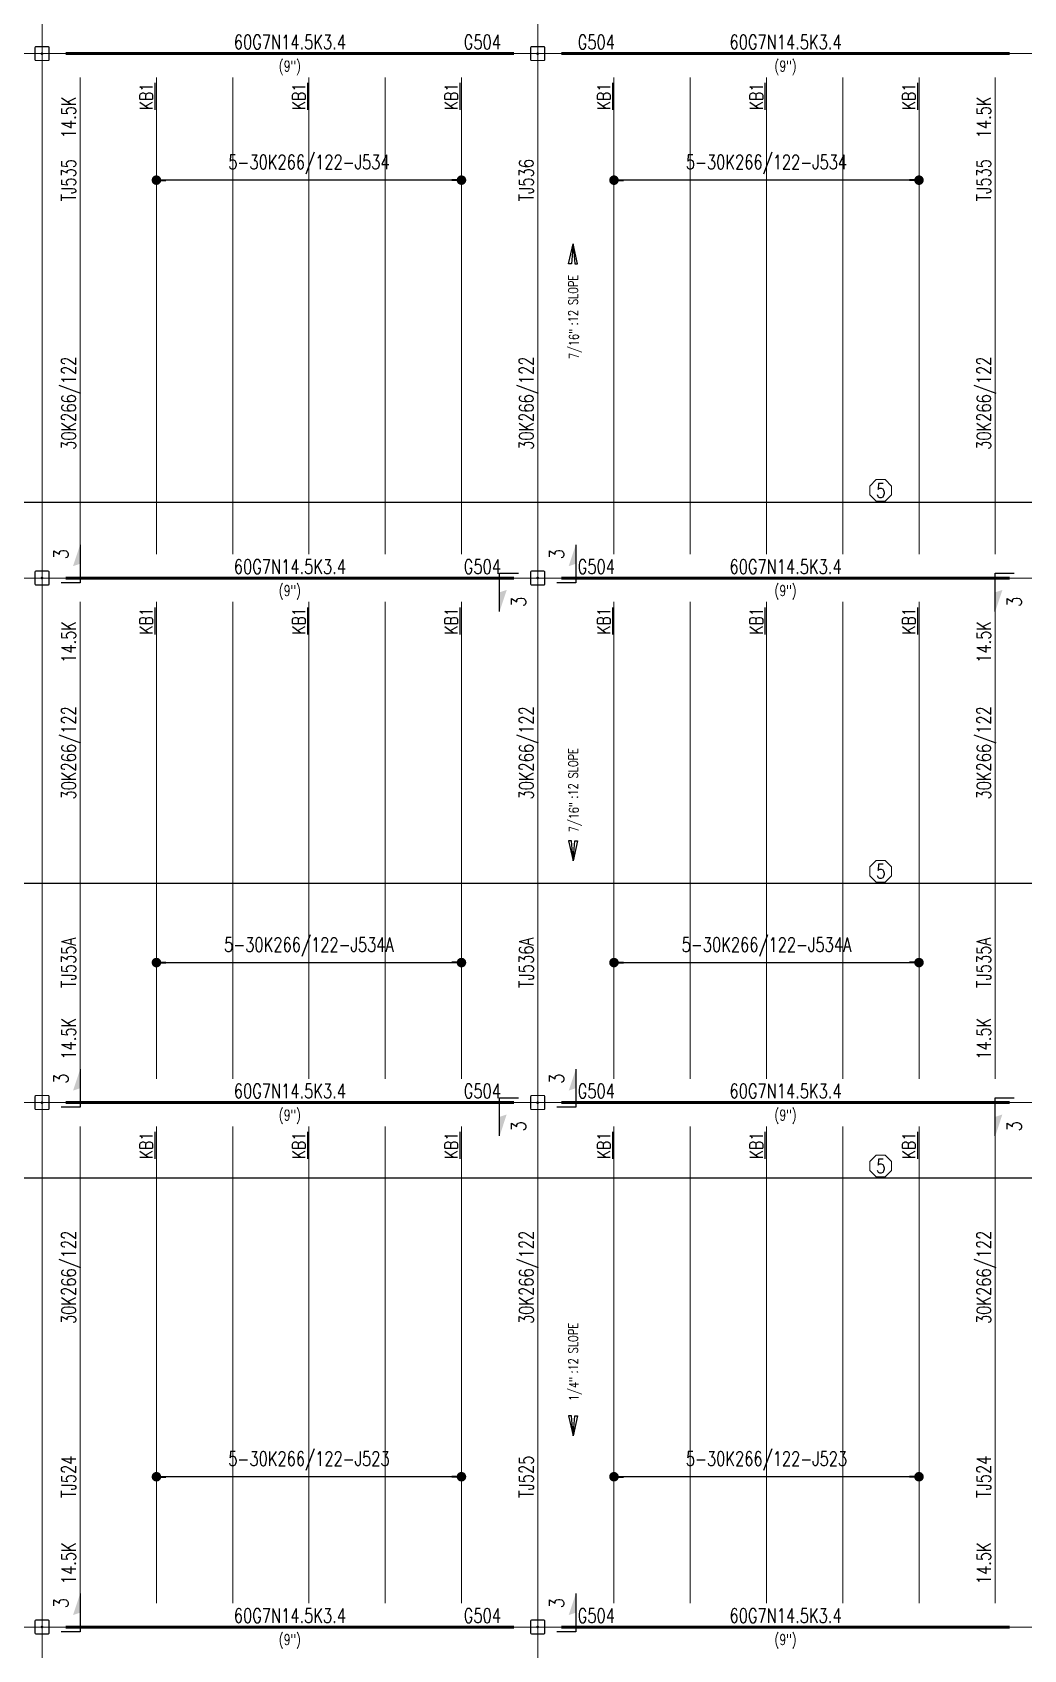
# Model space of a CAD drawing. Extents: x -14553 to 17595, y -13361 to 12610.
# Drawn here: x 1092 to 2340, y -4048 to -2013 of the extents above; entities that cross this region are included whole.
import ezdxf
from ezdxf.enums import TextEntityAlignment as Align

# ---------------------------------------------------------------- set-up
doc = ezdxf.new("R2010")
doc.units = 0
doc.header["$LTSCALE"] = 0.5
doc.header["$MEASUREMENT"] = 0
doc.linetypes.add('CENTER', pattern=[2, 1.25, -0.25, 0.25, -0.25])
doc.layers.get('0').update_dxf_attribs({"linetype": 'CONTINUOUS'})
doc.layers.get('DEFPOINTS').update_dxf_attribs({"linetype": 'CONTINUOUS'})
for name, color, linetype in [('BRIDGING-KB', 140, 'CONTINUOUS'), ('Girder-Widths', 54, 'CONTINUOUS'), ('Section-Cuts', 2, 'CONTINUOUS')]:
    doc.layers.add(name, color=color, linetype=linetype)
for name, color, linetype, lineweight in [('Columns', 41, 'CONTINUOUS', 40), ('Girder-Marks', 50, 'CONTINUOUS', 35), ('Girders', 4, 'CONTINUOUS', 50), ('Grid-Lines', 251, 'CENTER', 5), ('Joist-Dims', 11, 'CONTINUOUS', 20), ('Joist-Loads', 50, 'CONTINUOUS', 18), ('Joist-Marks', 50, 'CONTINUOUS', 35), ('Joists', 1, 'CONTINUOUS', 15)]:
    doc.layers.add(name, color=color, linetype=linetype, lineweight=lineweight)
doc.styles.add('NORMAL', font='simplex.shx', dxfattribs={"width": 0.75})
doc.styles.add('SECTION-ARROWS', font='simplex.shx', dxfattribs={"width": 0.75})
doc.styles.get("Standard").update_dxf_attribs({"font": 'SIMPLEX.SHX', "width": 0.75})
doc.dimstyles.new('NMBS T192', dxfattribs={"dimscale": 192, "dimtxt": 0.09375, "dimasz": 0.0625, "dimexe": 0.0625, "dimexo": 0.125, "dimgap": 0.03125, "dimtad": 1, "dimdec": 4, "dimrnd": 0.0625, "dimzin": 3, "dimdsep": 46, "dimlunit": 4, "dimtxsty": 'Standard', "dimblk1": 'OBLIQUE', "dimblk2": 'OBLIQUE', "dimsah": 1, "dimcen": -0.125, "dimclrt": 2, "dimadec": 0, "dimazin": 0, "dimtfac": 0.625, "dimtdec": 4, "dimtmove": 0, "dimatfit": 2, "dimfxl": 0.0625, "dimtvp": 0.7, "dimtolj": 1, "dimtzin": 3, "dimarcsym": 0})
doc.dimstyles.new('NMBS T192 Dots', dxfattribs={"dimscale": 192, "dimtxt": 0.09375, "dimasz": 0.0625, "dimexe": 0.0625, "dimexo": 0.125, "dimgap": 0.03125, "dimtad": 1, "dimdec": 4, "dimrnd": 0.0625, "dimzin": 3, "dimdsep": 46, "dimlunit": 4, "dimtxsty": 'Standard', "dimblk": 'DOT', "dimcen": -0.125, "dimse1": 1, "dimse2": 1, "dimclrd": 4, "dimclrt": 50, "dimadec": 0, "dimazin": 0, "dimtfac": 0.625, "dimtdec": 4, "dimtmove": 0, "dimatfit": 2, "dimldrblk": 'OBLIQUE', "dimfxl": 0.0625, "dimtvp": 0.7, "dimtolj": 1, "dimtzin": 3, "dimarcsym": 0})

# ---------------------------------------------------------------- blocks, each defined once
blk = doc.blocks.new('Tube')
at = {"lineweight": 15}
for p, q in [((-0.031, 0), (0.031, 0)), ((0, -0.031), (0, 0.031))]:
    blk.add_line(p, q, dxfattribs=at)
at = {"color": 0, "linetype": 'ByBlock', "const_width": 0.0104}
blk.add_lwpolyline([(-0.053, 0.061), (0.053, 0.061, -0.414214), (0.061, 0.053), (0.061, -0.053, -0.414214), (0.053, -0.061), (-0.053, -0.061, -0.414214), (-0.061, -0.053), (-0.061, 0.053, -0.414214)], format="xyb", close=True, dxfattribs=at)
blk.add_point((0, 0))
blk = doc.blocks.new('_DOT')
at = {"color": 0, "linetype": 'ByBlock'}
blk.add_line((-0.5, 0), (-1, 0), dxfattribs=at)
at = {"color": 0, "linetype": 'ByBlock', "const_width": 0.5}
blk.add_lwpolyline([(-0.25, 0, 1), (0.25, 0, 1)], format="xyb", close=True, dxfattribs=at)
blk = doc.blocks.new('*D102')
at = {"layer": 'DEFPOINTS', "color": 0, "transparency": 16777216}
for p in [(96, -2604.9), (96, -2644), (4224, -2644)]:
    blk.add_point(p, dxfattribs=at)
at = {"layer": 'Joist-Dims', "color": 0, "lineweight": -2, "transparency": 16777216}
for p, q in [((96, -2620), (96, -2592.9)), ((4212, -2604.9), (108, -2604.9)), ((4224, -2620), (4224, -2592.9))]:
    blk.add_line(p, q, dxfattribs=at)
at = {"layer": 'Joist-Dims', "color": 0, "lineweight": -2, "transparency": 16777216, "xscale": 12, "yscale": 12, "zscale": 12, "rotation": 180}
blk.add_blockref('_DOT', (96, -2604.9), dxfattribs=at)
at = {"layer": 'Joist-Dims', "color": 0, "lineweight": -2, "transparency": 16777216, "xscale": 12, "yscale": 12, "zscale": 12}
blk.add_blockref('_DOT', (4224, -2604.9), dxfattribs=at)
at = {"layer": 'Joist-Dims', "color": 2, "transparency": 16777216, "insert": (2160, -2589.9), "char_height": 18, "attachment_point": 5}
blk.add_mtext('\\A1;5', dxfattribs=at)
blk = doc.blocks.new('DOT')
at = {"color": 0, "linetype": 'ByBlock'}
blk.add_line((-0.5, 0), (-1, 0), dxfattribs=at)
at = {"color": 0, "linetype": 'ByBlock', "const_width": 0.5}
blk.add_lwpolyline([(-0.25, 0, 1), (0.25, 0, 1)], format="xyb", close=True, dxfattribs=at)
blk = doc.blocks.new('*D109')
at = {"layer": 'DEFPOINTS', "color": 0, "transparency": 16777216}
for p in [(96, -3416), (4224, -3416), (96, -3455.1)]:
    blk.add_point(p, dxfattribs=at)
at = {"layer": 'Joist-Dims', "color": 0, "lineweight": -2, "transparency": 16777216}
for p, q in [((96, -3440), (96, -3467.1)), ((4212, -3455.1), (108, -3455.1)), ((4224, -3440), (4224, -3467.1))]:
    blk.add_line(p, q, dxfattribs=at)
at = {"layer": 'Joist-Dims', "color": 0, "lineweight": -2, "transparency": 16777216, "xscale": 12, "yscale": 12, "zscale": 12, "rotation": 180}
blk.add_blockref('_DOT', (96, -3455.1), dxfattribs=at)
at = {"layer": 'Joist-Dims', "color": 0, "lineweight": -2, "transparency": 16777216, "xscale": 12, "yscale": 12, "zscale": 12}
blk.add_blockref('_DOT', (4224, -3455.1), dxfattribs=at)
at = {"layer": 'Joist-Dims', "color": 2, "transparency": 16777216, "insert": (2160, -3440.1), "char_height": 18, "attachment_point": 5}
blk.add_mtext('\\A1;5', dxfattribs=at)
blk = doc.blocks.new('*D110')
at = {"layer": 'DEFPOINTS', "color": 0, "transparency": 16777216}
for p in [(96, -3045.1), (4224, -3045.1), (96, -3084.2)]:
    blk.add_point(p, dxfattribs=at)
at = {"layer": 'Joist-Dims', "color": 0, "lineweight": -2, "transparency": 16777216}
for p, q in [((96, -3069.1), (96, -3096.2)), ((4224, -3069.1), (4224, -3096.2)), ((4212, -3084.2), (108, -3084.2))]:
    blk.add_line(p, q, dxfattribs=at)
at = {"layer": 'Joist-Dims', "color": 0, "lineweight": -2, "transparency": 16777216, "xscale": 12, "yscale": 12, "zscale": 12, "rotation": 180}
blk.add_blockref('_DOT', (96, -3084.2), dxfattribs=at)
at = {"layer": 'Joist-Dims', "color": 0, "lineweight": -2, "transparency": 16777216, "xscale": 12, "yscale": 12, "zscale": 12}
blk.add_blockref('_DOT', (4224, -3084.2), dxfattribs=at)
at = {"layer": 'Joist-Dims', "color": 2, "transparency": 16777216, "insert": (2160, -3069.2), "char_height": 18, "attachment_point": 5}
blk.add_mtext('\\A1;5', dxfattribs=at)
blk = doc.blocks.new('*D375')
at = {"layer": 'DEFPOINTS', "color": 0, "transparency": 16777216}
for p in [(1824, -2199.3), (1824, -2199.3), (2208, -2199.3)]:
    blk.add_point(p, dxfattribs=at)
at = {"layer": 'Joist-Marks', "color": 4, "lineweight": -2, "transparency": 16777216}
blk.add_line((2196, -2199.3), (1836, -2199.3), dxfattribs=at)
at = {"layer": 'Joist-Marks', "color": 4, "lineweight": -2, "transparency": 16777216, "xscale": 12, "yscale": 12, "zscale": 12, "rotation": 180}
blk.add_blockref('_DOT', (1824, -2199.3), dxfattribs=at)
at = {"layer": 'Joist-Marks', "color": 4, "lineweight": -2, "transparency": 16777216, "xscale": 12, "yscale": 12, "zscale": 12}
blk.add_blockref('_DOT', (2208, -2199.3), dxfattribs=at)
at = {"layer": 'Joist-Marks', "color": 50, "transparency": 16777216, "insert": (2016, -2179.6), "char_height": 18, "attachment_point": 5}
blk.add_mtext('\\A1;5-30K266/122-J534', dxfattribs=at)
blk = doc.blocks.new('_OBLIQUE')
at = {"color": 0, "linetype": 'ByBlock'}
blk.add_line((-0.5, -0.5), (0.5, 0.5), dxfattribs=at)
blk = doc.blocks.new('*D376')
at = {"layer": 'DEFPOINTS', "color": 0, "transparency": 16777216}
for p in [(1248, -2199.3), (1248, -2199.3), (1632, -2199.3)]:
    blk.add_point(p, dxfattribs=at)
at = {"layer": 'Joist-Marks', "color": 4, "lineweight": -2, "transparency": 16777216}
blk.add_line((1620, -2199.3), (1260, -2199.3), dxfattribs=at)
at = {"layer": 'Joist-Marks', "color": 4, "lineweight": -2, "transparency": 16777216, "xscale": 12, "yscale": 12, "zscale": 12, "rotation": 180}
blk.add_blockref('_DOT', (1248, -2199.3), dxfattribs=at)
at = {"layer": 'Joist-Marks', "color": 4, "lineweight": -2, "transparency": 16777216, "xscale": 12, "yscale": 12, "zscale": 12}
blk.add_blockref('_DOT', (1632, -2199.3), dxfattribs=at)
at = {"layer": 'Joist-Marks', "color": 50, "transparency": 16777216, "insert": (1440, -2179.6), "char_height": 18, "attachment_point": 5}
blk.add_mtext('\\A1;5-30K266/122-J534', dxfattribs=at)
blk = doc.blocks.new('*D379')
at = {"layer": 'DEFPOINTS', "color": 0, "transparency": 16777216}
for p in [(1248, -3183.9), (1632, -3183.9), (1632, -3183.9)]:
    blk.add_point(p, dxfattribs=at)
at = {"layer": 'Joist-Marks', "color": 4, "lineweight": -2, "transparency": 16777216}
blk.add_line((1260, -3183.9), (1620, -3183.9), dxfattribs=at)
at = {"layer": 'Joist-Marks', "color": 4, "lineweight": -2, "transparency": 16777216, "xscale": 12, "yscale": 12, "zscale": 12, "rotation": 180}
blk.add_blockref('_DOT', (1248, -3183.9), dxfattribs=at)
at = {"layer": 'Joist-Marks', "color": 4, "lineweight": -2, "transparency": 16777216, "xscale": 12, "yscale": 12, "zscale": 12}
blk.add_blockref('_DOT', (1632, -3183.9), dxfattribs=at)
at = {"layer": 'Joist-Marks', "color": 50, "transparency": 16777216, "insert": (1440, -3164.2), "char_height": 18, "attachment_point": 5}
blk.add_mtext('\\A1;5-30K266/122-J534A', dxfattribs=at)
blk = doc.blocks.new('*D380')
at = {"layer": 'DEFPOINTS', "color": 0, "transparency": 16777216}
for p in [(1824, -3183.9), (2208, -3183.9), (2208, -3183.9)]:
    blk.add_point(p, dxfattribs=at)
at = {"layer": 'Joist-Marks', "color": 4, "lineweight": -2, "transparency": 16777216}
blk.add_line((1836, -3183.9), (2196, -3183.9), dxfattribs=at)
at = {"layer": 'Joist-Marks', "color": 4, "lineweight": -2, "transparency": 16777216, "xscale": 12, "yscale": 12, "zscale": 12, "rotation": 180}
blk.add_blockref('_DOT', (1824, -3183.9), dxfattribs=at)
at = {"layer": 'Joist-Marks', "color": 4, "lineweight": -2, "transparency": 16777216, "xscale": 12, "yscale": 12, "zscale": 12}
blk.add_blockref('_DOT', (2208, -3183.9), dxfattribs=at)
at = {"layer": 'Joist-Marks', "color": 50, "transparency": 16777216, "insert": (2016, -3164.2), "char_height": 18, "attachment_point": 5}
blk.add_mtext('\\A1;5-30K266/122-J534A', dxfattribs=at)
blk = doc.blocks.new('*D395')
at = {"layer": 'DEFPOINTS', "color": 0, "transparency": 16777216}
for p in [(1824, -3830.9), (1824, -3830.9), (2208, -3830.9)]:
    blk.add_point(p, dxfattribs=at)
at = {"layer": 'Joist-Marks', "color": 4, "lineweight": -2, "transparency": 16777216}
blk.add_line((2196, -3830.9), (1836, -3830.9), dxfattribs=at)
at = {"layer": 'Joist-Marks', "color": 4, "lineweight": -2, "transparency": 16777216, "xscale": 12, "yscale": 12, "zscale": 12, "rotation": 180}
blk.add_blockref('_DOT', (1824, -3830.9), dxfattribs=at)
at = {"layer": 'Joist-Marks', "color": 4, "lineweight": -2, "transparency": 16777216, "xscale": 12, "yscale": 12, "zscale": 12}
blk.add_blockref('_DOT', (2208, -3830.9), dxfattribs=at)
at = {"layer": 'Joist-Marks', "color": 50, "transparency": 16777216, "insert": (2016, -3811.2), "char_height": 18, "attachment_point": 5}
blk.add_mtext('\\A1;5-30K266/122-J523', dxfattribs=at)
blk = doc.blocks.new('*D396')
at = {"layer": 'DEFPOINTS', "color": 0, "transparency": 16777216}
for p in [(1248, -3830.9), (1248, -3830.9), (1632, -3830.9)]:
    blk.add_point(p, dxfattribs=at)
at = {"layer": 'Joist-Marks', "color": 4, "lineweight": -2, "transparency": 16777216}
blk.add_line((1620, -3830.9), (1260, -3830.9), dxfattribs=at)
at = {"layer": 'Joist-Marks', "color": 4, "lineweight": -2, "transparency": 16777216, "xscale": 12, "yscale": 12, "zscale": 12, "rotation": 180}
blk.add_blockref('_DOT', (1248, -3830.9), dxfattribs=at)
at = {"layer": 'Joist-Marks', "color": 4, "lineweight": -2, "transparency": 16777216, "xscale": 12, "yscale": 12, "zscale": 12}
blk.add_blockref('_DOT', (1632, -3830.9), dxfattribs=at)
at = {"layer": 'Joist-Marks', "color": 50, "transparency": 16777216, "insert": (1440, -3811.2), "char_height": 18, "attachment_point": 5}
blk.add_mtext('\\A1;5-30K266/122-J523', dxfattribs=at)
blk = doc.blocks.new('JDS_SectArrow')
at = {"layer": 'Section-Cuts'}
for p, q in [((0.25, 0.21875), (0.25, -0.03125)), ((0.25, -0.03125), (0.125, -0.03125))]:
    blk.add_line(p, q, dxfattribs=at)
blk.add_solid([(0.203125, 0.078125), (0.25, 0.21875), (0.25, 0.09375), (0.25, 0.21875)], dxfattribs=at)
at = {"layer": 'Section-Cuts', "color": 140, "lineweight": 30, "style": 'SECTION-ARROWS', "width": 0.875, "flags": 8}
blk.add_attdef('SECT', text='', height=0.09375, rotation=90, dxfattribs=at).set_placement((0.125, 0.15625), align=Align.MIDDLE_CENTER)
blk = doc.blocks.new('*U436')
blk.add_lwpolyline([(0, 0), (-0.022, -0.262), (-0.058, -0.262), (0, 0), (0.025, -0.262), (0.058, -0.262), (0, 0)])
at = {"width": 0.75}
blk.add_text(':12 SLOPE', height=0.125, rotation=90, dxfattribs=at).set_placement((0.064, -1.07))
blk.add_attdef('3', text='', height=0.125, rotation=90, dxfattribs=at).set_placement((-0.051, -1.117), align=Align.TOP_RIGHT)

msp = doc.modelspace()

# ---------------------------------------------------------------- linework, layer by layer
for points in [[(1772.45247, -3055.89395), (1770.32438, -3030.72816), (1766.88586, -3030.72816), (1772.45247, -3055.89395), (1774.89473, -3030.72816), (1778.06322, -3030.72816), (1772.45247, -3055.89395)], [(1772.45247, -3779.25451), (1770.32438, -3754.08873), (1766.88586, -3754.08873), (1772.45247, -3779.25451), (1774.89473, -3754.08873), (1778.06322, -3754.08873), (1772.45247, -3779.25451)]]:
    msp.add_lwpolyline(points)
at = {"layer": 'Girders'}
for p, q in [((1698, -2040), (1134, -2040)), ((1758, -2040), (2322, -2040)), ((1698, -2700), (1134, -2700)), ((1758, -2700), (2322, -2700)), ((1698, -3360), (1134, -3360)), ((1758, -3360), (2322, -3360)), ((1698, -4020), (1134, -4020)), ((1758, -4020), (2322, -4020))]:
    msp.add_line(p, q, dxfattribs=at)
at = {"layer": 'Grid-Lines'}
for p, q in [((1104, 60), (1104, -5460)), ((1728, 60), (1728, -5460)), ((-60, -2040), (8508, -2040)), ((-60, -2700), (8508, -2700)), ((-60, -3360), (8508, -3360)), ((-60, -4020), (8508, -4020))]:
    msp.add_line(p, q, dxfattribs=at)
at = {"layer": 'Joist-Dims'}
for points in [[(2146.05006, -2584.17435), (2154.02688, -2576.19753), (2165.30781, -2576.19753), (2173.28463, -2584.17435), (2173.28463, -2595.45529), (2165.30781, -2603.43211), (2154.02688, -2603.43211), (2146.05006, -2595.45529)], [(2146.05006, -3063.51167), (2154.02688, -3055.53484), (2165.30781, -3055.53484), (2173.28463, -3063.51167), (2173.28463, -3074.7926), (2165.30781, -3082.76942), (2154.02688, -3082.76942), (2146.05006, -3074.7926)], [(2146.05006, -3434.41251), (2154.02688, -3426.43569), (2165.30781, -3426.43569), (2173.28463, -3434.41251), (2173.28463, -3445.69345), (2165.30781, -3453.67027), (2154.02688, -3453.67027), (2146.05006, -3445.69345)]]:
    msp.add_lwpolyline(points, close=True, dxfattribs=at)
at = {"layer": 'Joists', "color": 6}
for p, q in [((1152, -2070), (1152, -2670)), ((2304, -2070), (2304, -2670)), ((1152, -3330), (1152, -2730)), ((2304, -3330), (2304, -2730)), ((1152, -3990), (1152, -3390)), ((2304, -3990), (2304, -3390))]:
    msp.add_line(p, q, dxfattribs=at)
at = {"layer": 'Joists'}
for p, q in [((1248, -2070), (1248, -2670)), ((1344, -2070), (1344, -2670)), ((1440, -2070), (1440, -2670)), ((1536, -2070), (1536, -2670)), ((1632, -2070), (1632, -2670)), ((1728, -2070), (1728, -2670)), ((1824, -2070), (1824, -2670)), ((1920, -2070), (1920, -2670)), ((2016, -2070), (2016, -2670)), ((2112, -2070), (2112, -2670)), ((2208, -2070), (2208, -2670)), ((1248, -3330), (1248, -2730)), ((1344, -3330), (1344, -2730)), ((1440, -3330), (1440, -2730)), ((1536, -3330), (1536, -2730)), ((1632, -3330), (1632, -2730)), ((1728, -3330), (1728, -2730)), ((1824, -3330), (1824, -2730)), ((1920, -3330), (1920, -2730)), ((2016, -3330), (2016, -2730)), ((2112, -3330), (2112, -2730)), ((2208, -3330), (2208, -2730)), ((1248, -3990), (1248, -3390)), ((1344, -3990), (1344, -3390)), ((1440, -3990), (1440, -3390)), ((1536, -3990), (1536, -3390)), ((1632, -3990), (1632, -3390)), ((1728, -3990), (1728, -3390)), ((1824, -3990), (1824, -3390)), ((1920, -3990), (1920, -3390)), ((2016, -3990), (2016, -3390)), ((2112, -3990), (2112, -3390)), ((2208, -3990), (2208, -3390))]:
    msp.add_line(p, q, dxfattribs=at)

# ---------------------------------------------------------------- block references
at = {"xscale": 96, "yscale": 96, "zscale": 96}
msp.add_blockref('*U436', (1772.45247, -2279.35059), dxfattribs=at).add_auto_attribs({'3': '7/16"'})
at = {"layer": 'Columns', "xscale": 144, "yscale": 144}
for p in [(1104, -2040), (1728, -2040), (1104, -2700), (1728, -2700), (1104, -3360), (1728, -3360), (1104, -4020), (1728, -4020)]:
    msp.add_blockref('Tube', p, dxfattribs=at)
at = {"layer": 'Section-Cuts'}
ref = msp.add_blockref('JDS_SectArrow', (1104, -2700), dxfattribs=dict(at, xscale=192, yscale=192))
ref.add_attrib('SECT', '3', dxfattribs={"color": 140, "lineweight": 30, "height": 18, "rotation": 90, "style": 'SECTION-ARROWS', "width": 0.875}).set_placement((1128, -2670), align=Align.MIDDLE_CENTER)
ref = msp.add_blockref('JDS_SectArrow', (1728, -2700), dxfattribs=dict(at, xscale=192, yscale=192))
ref.add_attrib('SECT', '3', dxfattribs={"color": 140, "lineweight": 30, "height": 18, "rotation": 90, "style": 'SECTION-ARROWS', "width": 0.875}).set_placement((1752, -2670), align=Align.MIDDLE_CENTER)
ref = msp.add_blockref('JDS_SectArrow', (1728, -2700), dxfattribs=dict(at, xscale=192, yscale=192, rotation=179.9999999999998))
ref.add_attrib('SECT', '3', dxfattribs={"color": 140, "lineweight": 30, "height": 18, "rotation": 90, "style": 'SECTION-ARROWS', "width": 0.875}).set_placement((1704, -2730), align=Align.MIDDLE_CENTER)
ref = msp.add_blockref('JDS_SectArrow', (2352, -2700), dxfattribs=dict(at, xscale=192, yscale=192, rotation=179.9999999999998))
ref.add_attrib('SECT', '3', dxfattribs={"color": 140, "lineweight": 30, "height": 18, "rotation": 90, "style": 'SECTION-ARROWS', "width": 0.875}).set_placement((2328, -2730), align=Align.MIDDLE_CENTER)
ref = msp.add_blockref('JDS_SectArrow', (1104, -3360), dxfattribs=dict(at, xscale=192, yscale=192))
ref.add_attrib('SECT', '3', dxfattribs={"color": 140, "lineweight": 30, "height": 18, "rotation": 90, "style": 'SECTION-ARROWS', "width": 0.875}).set_placement((1128, -3330), align=Align.MIDDLE_CENTER)
ref = msp.add_blockref('JDS_SectArrow', (1728, -3360), dxfattribs=dict(at, xscale=192, yscale=192))
ref.add_attrib('SECT', '3', dxfattribs={"color": 140, "lineweight": 30, "height": 18, "rotation": 90, "style": 'SECTION-ARROWS', "width": 0.875}).set_placement((1752, -3330), align=Align.MIDDLE_CENTER)
ref = msp.add_blockref('JDS_SectArrow', (1728, -3360), dxfattribs=dict(at, xscale=192, yscale=192, rotation=179.9999999999998))
ref.add_attrib('SECT', '3', dxfattribs={"color": 140, "lineweight": 30, "height": 18, "rotation": 90, "style": 'SECTION-ARROWS', "width": 0.875}).set_placement((1704, -3390), align=Align.MIDDLE_CENTER)
ref = msp.add_blockref('JDS_SectArrow', (2352, -3360), dxfattribs=dict(at, xscale=192, yscale=192, rotation=179.9999999999998))
ref.add_attrib('SECT', '3', dxfattribs={"color": 140, "lineweight": 30, "height": 18, "rotation": 90, "style": 'SECTION-ARROWS', "width": 0.875}).set_placement((2328, -3390), align=Align.MIDDLE_CENTER)
ref = msp.add_blockref('JDS_SectArrow', (1104, -4020), dxfattribs=dict(at, xscale=192, yscale=192))
ref.add_attrib('SECT', '3', dxfattribs={"color": 140, "lineweight": 30, "height": 18, "rotation": 90, "style": 'SECTION-ARROWS', "width": 0.875}).set_placement((1128, -3990), align=Align.MIDDLE_CENTER)
ref = msp.add_blockref('JDS_SectArrow', (1728, -4020), dxfattribs=dict(at, xscale=192, yscale=192))
ref.add_attrib('SECT', '3', dxfattribs={"color": 140, "lineweight": 30, "height": 18, "rotation": 90, "style": 'SECTION-ARROWS', "width": 0.875}).set_placement((1752, -3990), align=Align.MIDDLE_CENTER)

# ---------------------------------------------------------------- texts
at = {"width": 0.75}
for p in [(1778.59161, -2977.63937), (1778.59161, -3700.99993)]:
    msp.add_text(':12 SLOPE', height=12, rotation=90, dxfattribs=at).set_placement(p)
for s, p in [('7/16"', (1767.54869, -2982.0773)), ('1/4"', (1767.54869, -3705.43787))]:
    msp.add_text(s, height=12, rotation=90, dxfattribs=at).set_placement(p, align=Align.TOP_RIGHT)
at = {"layer": 'BRIDGING-KB', "style": 'NORMAL', "width": 0.8}
for p in [(1248, -2094), (1440, -2094), (1632, -2094), (1824, -2094), (2016, -2094), (2208, -2094), (1248, -2754), (1440, -2754), (1632, -2754), (1824, -2754), (2016, -2754), (2208, -2754), (1248, -3414), (1440, -3414), (1632, -3414), (1824, -3414), (2016, -3414), (2208, -3414)]:
    msp.add_text('%%UKB1', height=16, rotation=89.99985474, dxfattribs=at).set_placement(p, align=Align.BOTTOM_CENTER)
at = {"layer": 'Girder-Marks', "width": 0.75}
for p in [(1416, -2040), (2040, -2040), (1416, -2700), (2040, -2700), (1416, -3360), (2040, -3360), (1416, -4020), (2040, -4020)]:
    msp.add_text('60G7N14.5K3.4', height=18, dxfattribs=at).set_placement(p, align=Align.BOTTOM_CENTER)
for p in [(1728, -2040), (1728, -2700), (1728, -3360), (1728, -4020)]:
    msp.add_text('G504     ', height=18, dxfattribs=at).set_placement(p, align=Align.BOTTOM_RIGHT)
for p in [(1728, -2040), (1728, -2700), (1728, -3360), (1728, -4020)]:
    msp.add_text('     G504', height=18, dxfattribs=at).set_placement(p, align=Align.BOTTOM_LEFT)
at = {"layer": 'Girder-Widths', "width": 0.75}
for p in [(1416, -2049), (2040, -2049), (1416, -2709), (2040, -2709), (1416, -3369), (2040, -3369), (1416, -4029), (2040, -4029)]:
    msp.add_text('(9")', height=13.5, dxfattribs=at).set_placement(p, align=Align.TOP_CENTER)
at = {"layer": 'Joist-Loads', "width": 0.75}
for p in [(1152, -2094), (2304, -2094)]:
    msp.add_text('14.5K', height=18, rotation=90, dxfattribs=at).set_placement(p, align=Align.BOTTOM_RIGHT)
at = {"layer": 'Joist-Loads', "lineweight": 18, "width": 0.75}
for p in [(1152, -2754), (2304, -2754)]:
    msp.add_text('14.5K', height=18, rotation=90, dxfattribs=at).set_placement(p, align=Align.BOTTOM_RIGHT)
at = {"layer": 'Joist-Loads', "width": 0.75}
for p in [(1152, -3306), (2304, -3306), (1152, -3966), (2304, -3966)]:
    msp.add_text('14.5K', height=18, rotation=90, dxfattribs=at).set_placement(p, align=Align.BOTTOM_LEFT)
at = {"layer": 'Joist-Marks', "width": 0.75}
for s, p in [('TJ535', (1152, -2199.31738)), ('TJ536', (1728, -2199.31738)), ('TJ535', (2304, -2199.31738)), ('30K266/122', (1152, -2480)), ('30K266/122', (1728, -2480)), ('30K266/122', (2304, -2480)), ('30K266/122', (1152, -2920)), ('30K266/122', (1728, -2920)), ('30K266/122', (2304, -2920)), ('TJ535A', (1152, -3183.93593)), ('TJ536A', (1728, -3183.93593)), ('TJ535A', (2304, -3183.93593)), ('30K266/122', (1152, -3580)), ('30K266/122', (1728, -3580)), ('30K266/122', (2304, -3580)), ('TJ524', (1152, -3830.91404)), ('TJ524', (2304, -3830.91404)), ('TJ525', (1728, -3830.91404))]:
    msp.add_text(s, height=18, rotation=90, dxfattribs=at).set_placement(p, align=Align.BOTTOM_CENTER)

# ---------------------------------------------------------------- dimensions: what is measured, and where the dimension line sits
at = {"layer": 'Joist-Dims'}
for base, p1, p2, picture, middle in [((96, -2604.88092), (4224, -2644), (96, -2644), '*D102', (2160, -2589.88092)), ((96, -3084.21823), (4224, -3045.09915), (96, -3045.09915), '*D110', (2160, -3069.21823)), ((96, -3455.11908), (4224, -3416), (96, -3416), '*D109', (2160, -3440.11908))]:
    dim = msp.add_linear_dim(base=base, p1=p1, p2=p2, text='5', dimstyle='NMBS T192', override={"dimblk1": 'DOT', "dimblk2": 'DOT'}, dxfattribs=at)
    dim.commit()
    dim.dimension.update_dxf_attribs({"geometry": picture, "text_midpoint": middle})
at = {"layer": 'Joist-Marks'}
for base, p1, p2, text, picture, middle in [((1248, -2199.31738), (1632, -2199.31738), (1248, -2199.31738), '5-30K266/122-J534', '*D376', (1440, -2179.60309)), ((1824, -2199.31738), (2208, -2199.31738), (1824, -2199.31738), '5-30K266/122-J534', '*D375', (2016, -2179.60309)), ((1632, -3183.93593), (1248, -3183.93593), (1632, -3183.93593), '5-30K266/122-J534A', '*D379', (1440, -3164.22165)), ((2208, -3183.93593), (1824, -3183.93593), (2208, -3183.93593), '5-30K266/122-J534A', '*D380', (2016, -3164.22165)), ((1248, -3830.91404), (1632, -3830.91404), (1248, -3830.91404), '5-30K266/122-J523', '*D396', (1440, -3811.19975)), ((1824, -3830.91404), (2208, -3830.91404), (1824, -3830.91404), '5-30K266/122-J523', '*D395', (2016, -3811.19975))]:
    dim = msp.add_linear_dim(base=base, p1=p1, p2=p2, text=text, dimstyle='NMBS T192 Dots', dxfattribs=at)
    dim.commit()
    dim.dimension.update_dxf_attribs({"geometry": picture, "text_midpoint": middle})

doc.saveas('drawing.dxf')
